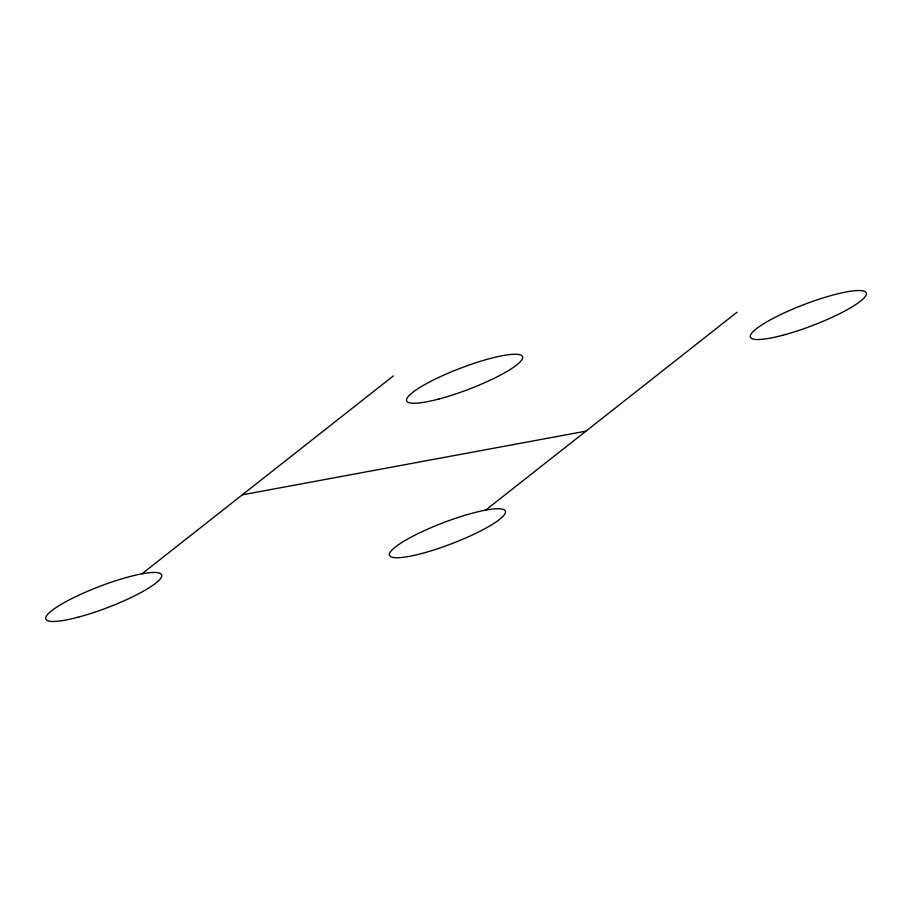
<?xml version="1.0" encoding="UTF-8"?>
<svg xmlns="http://www.w3.org/2000/svg" width="912" height="912" viewBox="0 0 912 912"><rect width="100%" height="100%" fill="white"/><g stroke="black" fill="none" stroke-linecap="round" stroke-linejoin="round"><path stroke-width="1.37" d="M141.964 573.819L393.334 375.915M485.674 510.104L737.044 312.2M242.273 494.84L585.983 431.137M78.022 617.219A62.027 11.309 -20.9 0 0 161.652 574.868A62.027 11.309 -20.9 0 0 71.387 598.796A62.027 11.309 -20.9 0 0 78.022 617.219M438.934 399.011A62.027 11.309 -20.9 0 0 522.565 356.66A62.027 11.309 -20.9 0 0 432.299 380.578A62.027 11.309 -20.9 0 0 438.934 399.011M421.732 553.504A62.027 11.309 -20.9 0 0 505.362 511.153A62.027 11.309 -20.9 0 0 415.097 535.082A62.027 11.309 -20.9 0 0 421.732 553.504M782.644 335.297A62.027 11.309 -20.9 0 0 866.275 292.946A62.027 11.309 -20.9 0 0 776.009 316.874A62.027 11.309 -20.9 0 0 782.644 335.297"/></g></svg>
